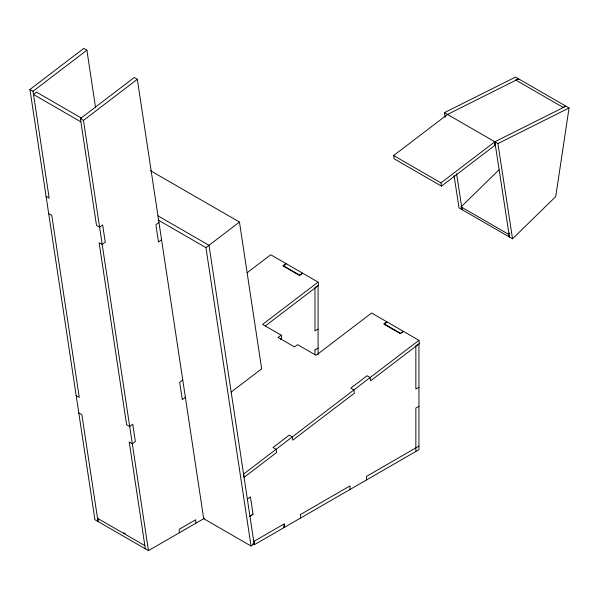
<?xml version="1.0" encoding="UTF-8"?>
<svg xmlns="http://www.w3.org/2000/svg" width="599" height="599" viewBox="0 0 599 599"><rect width="100%" height="100%" fill="white"/><g stroke="black" fill="none" stroke-linecap="round" stroke-linejoin="round"><path stroke-width="0.9" d="M494.632 145.467L494.841 141.783L565.965 106.203L562.933 107.281L515.582 79.952L518.614 78.866L447.498 114.454L393.633 155.545L394.127 158.787L441.47 186.124L495.328 145.025L494.841 141.783L440.976 182.882L441.47 186.124M445.117 117.292L444.406 112.664L515.529 77.084L569.05 107.985L555.73 196.577L512.534 238.806L459.021 207.905L454.049 175.544M456.573 173.628L462.106 209.687L461.095 206.902L498.967 169.869M494.841 141.783L509.45 237.024L508.439 234.231L509.771 232.936M204.439 518.277L148.44 550.616L94.919 519.715L29.95 89.483L83.808 48.384L86.9 50.174L95.54 107.431M46.086 196.345L49.17 198.127L33.035 91.265L86.9 50.174M145.347 548.826L129.219 442.002L132.304 443.792L135.352 441.463L132.746 424.197L129.698 426.518L126.606 424.736L99.127 242.73L102.212 244.512L105.259 242.183L102.654 224.917L99.606 227.238L96.521 225.456L80.386 118.602L134.243 77.503L137.328 79.285L203.705 518.697L251.048 546.033L254.096 543.705L209.006 245.298L157.956 215.85M148.44 550.616L83.471 120.384L137.328 79.285M158.945 222.439L155.897 224.76L158.503 242.033L161.55 239.705M251.048 546.033L205.951 247.619L239.465 222.049L150.379 170.618M247.08 272.8L270.726 254.762L318.069 282.099L318.563 285.334L265.297 325.968M286.165 263.68L283.117 266.001L299.582 275.51L302.63 273.181M182.74 380.021L179.693 382.349L182.298 399.615L185.346 397.294M318.069 282.099L262.587 324.418L281.111 335.118L281.605 338.353L280.384 339.289M281.111 335.118L278.063 337.447L294.528 346.948L297.576 344.627L316.107 355.319L371.59 313L418.933 340.329L419.427 343.571L370.646 380.777L370.16 377.535L367.075 375.753L350.812 388.159L353.897 389.942L354.391 393.176L292.844 440.123L292.357 436.888L289.272 435.106L273.009 447.505L276.102 449.287L276.588 452.522L244.07 477.328L243.576 474.094L418.933 340.329M231.177 392.075L261.658 368.819L239.465 222.049M384.588 323.767L387.029 321.91L383.944 323.692L400.409 333.201L403.501 331.419L400.446 333.74L383.981 324.239M247.365 499.147L250.419 496.818L253.033 514.084L249.978 516.413L253.033 514.084M286.165 263.747L283.08 265.529L299.545 275.038L302.637 273.256M318.076 329.098L314.984 330.895L314.984 287.513L318.076 285.73L318.076 354.608M314.984 349.913L318.076 348.109M418.941 387.276L415.848 389.058L415.848 345.675L418.941 343.893L418.941 449.669L254.268 544.776L252.726 543.885M418.941 406.287L415.848 408.069L415.848 451.451M253.766 541.459L284.106 523.945L284.106 527.547L284.106 523.983M300.578 514.466L349.981 485.916L349.981 489.495M418.941 446.105L366.446 476.422L366.446 479.986M444.406 112.664L497.926 143.565L569.05 107.985M393.633 155.545L440.976 182.882M461.095 206.902L508.439 234.231M81.509 118.123L36.576 92.179L33.529 94.507L80.872 121.837M29.95 89.483L33.035 91.265M80.386 118.602L83.471 120.384M158.173 220.035L205.951 247.619M48.691 213.611L51.784 215.393L79.263 397.399L76.178 395.617M78.783 412.891L81.876 414.673L98.004 521.497L98.004 518.824M123.686 532.758L125.288 533.679M97.517 518.292L144.868 545.622M497.926 143.565L512.534 238.806M314.984 349.898L314.984 354.541M300.578 514.436L300.578 518.03M254.268 541.211L254.268 544.776M195.738 523.301L195.738 519.737L179.273 529.246L179.273 532.811"/></g></svg>
